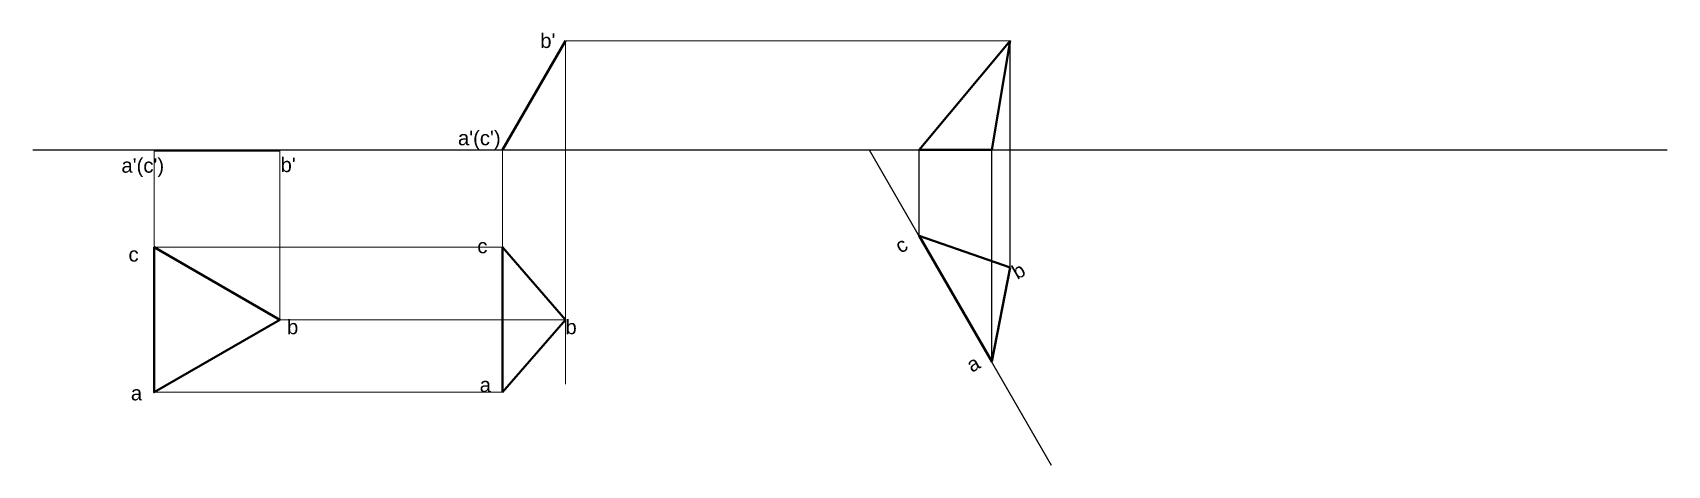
# Paper-space layout 'Layout1' of a CAD drawing. Header units: millimetres. Extents: x -12 to 270, y 33 to 107.
import ezdxf

# ---------------------------------------------------------------- set-up
doc = ezdxf.new("R2010")
doc.units = ezdxf.units.MM
doc.styles.get("Standard").update_dxf_attribs({"font": 'arial.ttf'})

psp = doc.layouts.get("Layout1")

# ---------------------------------------------------------------- linework, layer by layer
at = {"linetype": 'Continuous', "lineweight": 40}
for p, q in [((69.21, 87.06), (80.03, 105.81)), ((156.56, 105.81), (140.93, 87.06)), ((153.42, 87.06), (156.56, 105.81)), ((9.22, 86.95), (30.87, 86.95)), ((140.93, 87.06), (153.42, 87.06)), ((140.93, 72.24), (156.56, 66.81)), ((153.44, 50.58), (140.93, 72.24)), ((69.21, 70.32), (80.03, 57.81)), ((69.21, 45.31), (69.21, 70.32)), ((156.56, 66.81), (153.44, 50.58)), ((80.03, 57.81), (69.21, 45.31))]:
    psp.add_line(p, q, dxfattribs=at)
at = {"linetype": 'Continuous', "lineweight": 20}
for p, q in [((80.03, 105.81), (80.03, 46.7)), ((80.03, 105.81), (156.56, 105.81)), ((9.22, 70.31), (9.22, 86.95)), ((30.87, 57.81), (30.87, 86.95)), ((69.21, 87.06), (69.21, 45.31)), ((9.22, 70.31), (69.21, 70.32)), ((30.87, 57.81), (80.03, 57.81)), ((9.22, 45.31), (69.21, 45.31))]:
    psp.add_line(p, q, dxfattribs=at)
at = {"linetype": 'Continuous'}
for p, q in [((156.56, 66.81), (156.56, 105.86)), ((132.3, 87.06), (163.67, 32.74)), ((140.93, 72.24), (140.93, 87.06)), ((153.44, 50.58), (153.42, 87.06))]:
    psp.add_line(p, q, dxfattribs=at)
psp.add_line((-11.68, 87.06), (269.71, 87.06))
at = {"linetype": 'Continuous', "lineweight": 40}
psp.add_lwpolyline([(9.22, 70.31), (9.22, 45.31), (30.87, 57.81)], close=True, dxfattribs=at)

# ---------------------------------------------------------------- texts
at = {"linetype": 'Continuous', "lineweight": 20, "char_height": 2.5, "attachment_point": 1}
for s, width, insert in [("b'", 8.7527, (75.69, 107.08)), ("a'(c')", 7.456, (61.53, 90.34)), ("a'(c')", 7.456, (3.6, 85.61)), ("b'", 8.7527, (30.99, 85.72)), ('c', 23.5026, (64.86, 71.74)), ('c', 23.5026, (4.82, 70.31)), ('b', 5.6319, (32.1, 57.81)), ('b', 5.6319, (80.03, 57.81)), ('a', 3.2417, (5.22, 46.41)), ('a', 3.2417, (65.27, 47.85))]:
    psp.add_mtext_dynamic_manual_height_columns(s, width=width, gutter_width=12.5, heights=[0], dxfattribs=dict(at, insert=insert))
at = {"linetype": 'Continuous', "lineweight": 20, "char_height": 2.5, "attachment_point": 1, "rotation": 30}
for s, width, insert in [('c', 23.5026, (136.46, 71.3)), ('b', 5.6319, (156.56, 66.81)), ('a', 3.2417, (148.75, 50.81))]:
    psp.add_mtext_dynamic_manual_height_columns(s, width=width, gutter_width=12.5, heights=[0], dxfattribs=dict(at, insert=insert))

doc.saveas('drawing.dxf')
